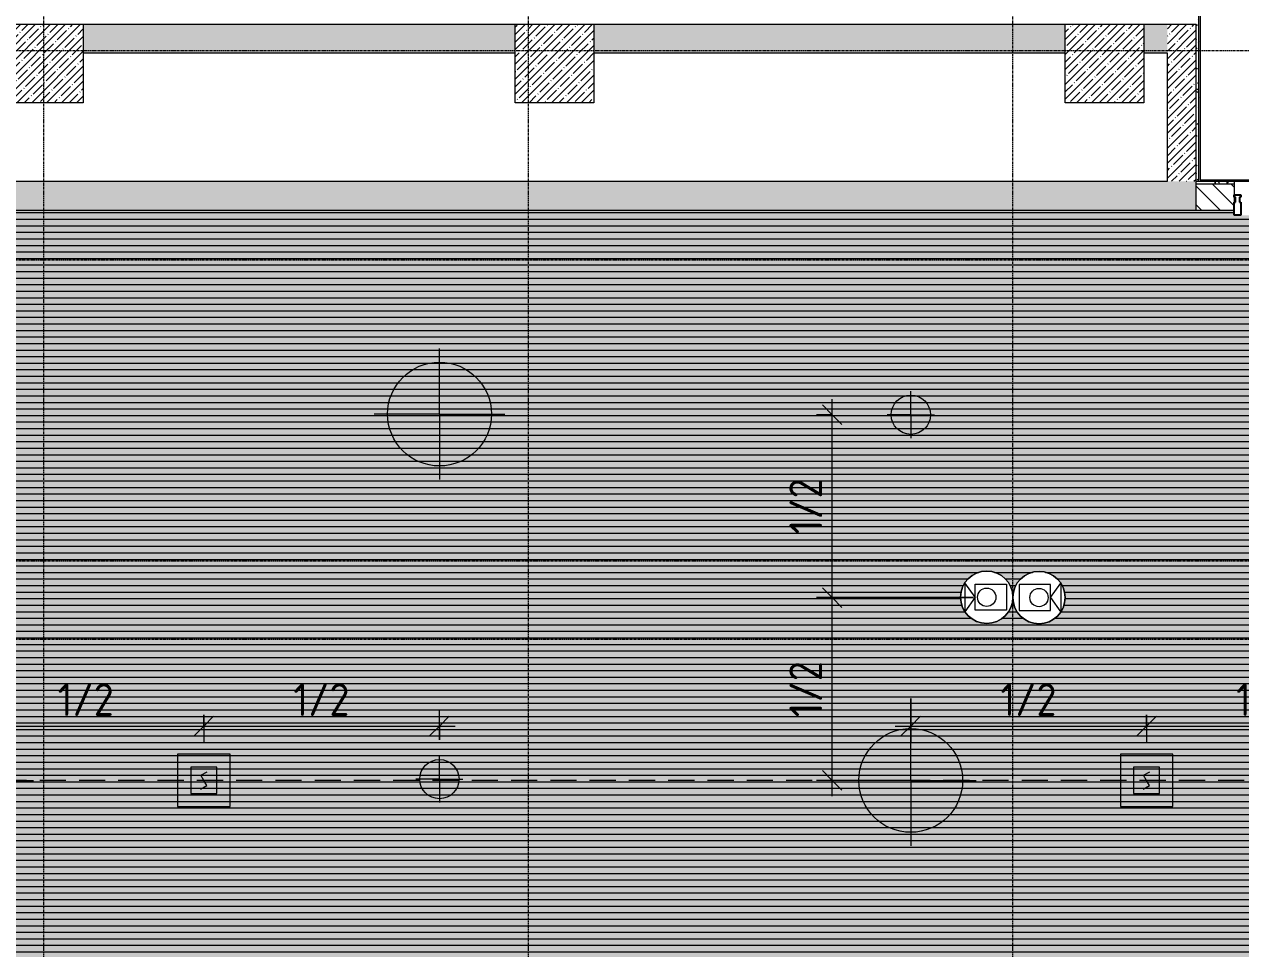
# Model space of a CAD drawing. Header units: millimetres. Extents: x -3917 to 185442, y -8553 to 29000.
# Drawn here: x 22060 to 31350, y 8135 to 15200 of the extents above; entities that cross this region are included whole.
import ezdxf

# ---------------------------------------------------------------- set-up
doc = ezdxf.new("R2010")
doc.units = ezdxf.units.MM
doc.linetypes.add('ADSK_Штрих_ш2 п1', pattern=[300, 200, -100])
doc.linetypes.add('Осевая', pattern=[31.75, 6.35, -4.7625, 15.875, -4.7625])
for name, color, linetype, lineweight in [('A-ANNO-DIMS', 7, 'Continuous', 9), ('A-ANNO-DIMS-100', 7, 'Continuous', 9), ('A-CLNG-PATT', 7, 'Continuous', 9), ('A-DETL-1', 7, 'ADSK_Штрих_ш2 п1', 9), ('A-GLAZ-CWMG', 7, 'Continuous', 9), ('A-GLAZ-CWMG-1', 7, 'Continuous', 25), ('A-WALL', 7, 'Continuous', 9), ('I-WALL', 7, 'Continuous', 9), ('Q-SPCQ', 7, 'Continuous', 9), ('S-COLS', 7, 'Continuous', 9), ('Оси-2', 7, 'Осевая', 9)]:
    doc.layers.add(name, color=color, linetype=linetype, lineweight=lineweight)
for name, color, linetype, lineweight, true_color in [('A-ANNO-NOTE', 1, 'Continuous', 9, 0xff0000), ('A-WALL-1', 7, 'Continuous', 9, 0x3c3c3c), ('A-WALL-FNSH-1', 7, 'Continuous', 9, 0x3c3c3c), ('I-WALL-1', 7, 'Continuous', 9, 0x535353), ('Q-SPCQ-1', 7, 'Continuous', 9, 0x008040), ('Q-SPCQ-2', 1, 'Continuous', 9, 0xff0000), ('S-COLS-1', 9, 'Continuous', 9, 0x808080), ('S-COLS-2', 7, 'Continuous', 9, 0x3c3c3c)]:
    doc.layers.add(name, color=color, linetype=linetype, lineweight=lineweight, true_color=true_color)
doc.layers.add('A-CLNG-PATT-1', color=7, linetype='Continuous', lineweight=9, transparency=1)
doc.styles.add('ISOCPEUR', font='isocpeur.ttf', dxfattribs={"width": 0.9, "height": 250})
doc.dimstyles.new('ISO-2_5_0_9К_БОЛЬШОЙ', dxfattribs={"dimscale": 304.8, "dimtxt": 248.995294, "dimasz": 0.492126, "dimexe": 0.393701, "dimexo": 0.984252, "dimgap": 0, "dimtad": 1, "dimdec": 0, "dimrnd": 10, "dimzin": 0, "dimdsep": 46, "dimtxsty": 'ISOCPEUR', "dimblk1": 'OBLIQUE', "dimblk2": 'OBLIQUE', "dimsah": 1, "dimcen": 0.09, "dimdle": 0.393701, "dimazin": 0, "dimtfac": 1, "dimtdec": 4, "dimtix": 1, "dimtmove": 0, "dimatfit": 3, "dimfxl": 1, "dimtvp": 1, "dimtolj": 1, "dimtzin": 0, "dimarcsym": 2})
pattern_1 = [(45, (0, 0), (-57.02463, 57.02463), []), (45, (57.025, 0), (-57.02463, 57.02463), [100.806, -20.161, 3.353, -16.808])]
pattern_2 = [(0, (0, 0), (121.92, 30.48), [10.058, -81.382, 10.058, -81.382, -487.68]), (0, (0, 0), (121.92, 30.48), [-182.88, 10.058, -172.822, 10.058, -81.382, -213.36]), (0, (0, 0), (121.92, 30.48), [-457.2, 10.058, -50.902, 10.058, -142.342]), (120, (45.72, 15.24), (-87.356454, 90.345817), [10.058, -81.382, 10.058, -81.382, -487.68]), (120, (45.72, 15.24), (-87.356454, 90.345817), [-182.88, 10.058, -172.822, 10.058, -81.382, -213.36]), (120, (45.72, 15.24), (-87.356454, 90.345817), [-457.2, 10.058, -50.902, 10.058, -142.342]), (240, (60.96, 76.2), (-34.563546, -120.825817), [10.058, -81.382, 10.058, -81.382, -487.68]), (240, (60.96, 76.2), (-34.563546, -120.825817), [-182.88, 10.058, -172.822, 10.058, -81.382, -213.36]), (240, (60.96, 76.2), (-34.563546, -120.825817), [-457.2, 10.058, -50.902, 10.058, -142.342])]

# ---------------------------------------------------------------- blocks, each defined once
blk = doc.blocks.new('BSC_Колонна _Прямоугольная - 600х600-V7-Сводный план потолков 2 этажа в осях 1-12')
at = {"layer": 'S-COLS-1'}
h = blk.add_hatch(dxfattribs=at)
h.set_pattern_fill('FP_10', color=256, style=0, pattern_type=2)
h.set_pattern_definition([(45, (-26110, -14900), (-57.02463, 57.02463), []), (45, (-26052.975, -14900), (-57.02463, 57.02463), [100.806, -20.161, 3.353, -16.808])])
h.paths.add_polyline_path([(-300, -300), (300, -300), (300, 300), (-300, 300)])
at = {"layer": 'S-COLS-2'}
for p, q in [((-300, 300), (300, 300)), ((-300, -300), (-300, 300)), ((300, 300), (300, -300)), ((300, -300), (-300, -300))]:
    blk.add_line(p, q, dxfattribs=at)
blk = doc.blocks.new('BSC_Колонна _Прямоугольная - 600х600-V32-Сводный план потолков 2 этажа в осях 1-12')
at = {"layer": 'S-COLS-1'}
h = blk.add_hatch(dxfattribs=at)
h.set_pattern_fill('FP_41', color=256, style=0, pattern_type=2)
h.set_pattern_definition([(45, (-30310, -14900), (-57.02463, 57.02463), []), (45, (-30252.975, -14900), (-57.02463, 57.02463), [100.806, -20.161, 3.353, -16.808])])
h.paths.add_polyline_path([(-300, -300), (300, -300), (300, 300), (-300, 300)])
at = {"layer": 'S-COLS-2'}
for p, q in [((-300, 300), (300, 300)), ((-300, -300), (-300, 300)), ((300, 300), (300, -300)), ((300, -300), (-300, -300))]:
    blk.add_line(p, q, dxfattribs=at)
blk = doc.blocks.new('BSC_Колонна _Прямоугольная - 600х600-V44-Сводный план потолков 2 этажа в осях 1-12')
at = {"layer": 'S-COLS-1'}
h = blk.add_hatch(dxfattribs=at)
h.set_pattern_fill('FP_54', color=256, style=0, pattern_type=2)
h.set_pattern_definition([(45, (-22210, -14900), (-57.02463, 57.02463), []), (45, (-22152.975, -14900), (-57.02463, 57.02463), [100.806, -20.161, 3.353, -16.808])])
h.paths.add_polyline_path([(-300, -300), (300, -300), (300, 300), (-300, 300)])
at = {"layer": 'S-COLS-2'}
for p, q in [((-300, 300), (300, 300)), ((-300, -300), (-300, 300)), ((300, 300), (300, -300)), ((300, -300), (-300, -300))]:
    blk.add_line(p, q, dxfattribs=at)
blk = doc.blocks.new('Видеокамера - Желтый-29490382-Сводный план потолков 2 этажа в осях 1-12')
at = {"layer": 'Q-SPCQ-1'}
for p, q in [((89, 100), (-151, 100)), ((-151, 100), (-151, -100)), ((89, 0), (166.6, 110.7)), ((89, -100), (89, 100)), ((166.6, 110.7), (166.6, -110.7)), ((89, 0), (166.6, -110.7)), ((-151, -100), (89, -100))]:
    blk.add_line(p, q, dxfattribs=at)
for radius in [200, 70]:
    blk.add_circle((0, 0), radius, dxfattribs=at)
for start, end in [(0, 180), (180, 360)]:
    blk.add_arc((0, 0), 200, start, end, dxfattribs=at)
blk = doc.blocks.new('Видеокамера - Желтый-30393561-Сводный план потолков 2 этажа в осях 1-12')
at = {"layer": 'Q-SPCQ-1'}
for p, q in [((-151, -100), (-151, 100)), ((-151, 100), (89, 100)), ((89, 0), (166.6, 110.7)), ((89, 100), (89, -100)), ((166.6, -110.7), (166.6, 110.7)), ((89, 0), (166.6, -110.7)), ((89, -100), (-151, -100))]:
    blk.add_line(p, q, dxfattribs=at)
for radius in [200, 70]:
    blk.add_circle((0, 0), radius, dxfattribs=at)
for start, end in [(0, 180), (180, 0)]:
    blk.add_arc((0, 0), 200, start, end, dxfattribs=at)
blk = doc.blocks.new('Извещатель потолочный - Монтируемые на перекрытии-30351624-Сводный план потолков 2 этажа в осях 1-12')
at = {"layer": 'Q-SPCQ'}
for p, q in [((-300, 300), (-300, -100)), ((100, 300), (-300, 300)), ((100, -100), (100, 300)), ((0, 200), (-200, 200)), ((-200, 200), (-200, 0)), ((0, 0), (0, 200)), ((-122.5, 139), (-74.9, 166.5)), ((-100, 100), (-122.5, 139)), ((-77.5, 61), (-100, 100)), ((-200, 0), (0, 0)), ((-125.1, 33.5), (-77.5, 61)), ((-300, -100), (100, -100))]:
    blk.add_line(p, q, dxfattribs=at)
blk = doc.blocks.new('Прямоугольный импост - Импост структурный с накладкой - 160мм Темный-32479277-Сводный план потолков 2 этажа в осях 1-12')
at = {"layer": 'A-GLAZ-CWMG-1'}
for p, q in [((-50, 40), (-50, 140)), ((-50, 140), (0, 140)), ((0, 140), (0, 40)), ((-40, 40), (-50, 40)), ((-50, 0), (-40, 0)), ((-50, -17), (-50, 0)), ((-40, 0), (-40, 40)), ((0, 40), (-10, 40)), ((-10, 40), (-10, 0)), ((-10, 0), (0, 0)), ((0, 0), (0, -17)), ((0, -17), (-50, -17))]:
    blk.add_line(p, q, dxfattribs=at)
blk = doc.blocks.new('DIMBLOCK36-Сводный план потолков 2 этажа в осях 1-12')
at = {"layer": 'A-ANNO-DIMS-100', "lineweight": 20}
for p, q in [((28229.9, 10818.5), (28154.9, 10893.5)), ((28229.9, 10818.5), (28304.9, 10743.5)), ((28229.9, 9421), (28154.9, 9496)), ((28229.9, 9421), (28304.9, 9346))]:
    blk.add_line(p, q, dxfattribs=at)
at = {"layer": 'A-ANNO-DIMS-100'}
for p, q in [((29309.7, 10818.5), (28109.9, 10818.5)), ((28229.9, 9301), (28229.9, 10818.5)), ((28229.9, 10818.5), (29309.7, 10818.5)), ((28232.5, 9421), (28109.9, 9421)), ((28229.9, 9421), (28232.5, 9421))]:
    blk.add_line(p, q, dxfattribs=at)
at = {"layer": 'A-ANNO-DIMS-100', "color": 0, "insert": (27903.3, 9904.3), "char_height": 250, "width": 517.144, "attachment_point": 1, "rotation": 90, "line_spacing_factor": 1.149209, "style": 'ISOCPEUR'}
blk.add_mtext('1/2', dxfattribs=at)
blk = doc.blocks.new('_Oblique')
at = {"color": 0, "linetype": 'ByBlock', "lineweight": -2}
blk.add_line((-0.5, -0.5), (0.5, 0.5), dxfattribs=at)
blk = doc.blocks.new('DIMBLOCK37-Сводный план потолков 2 этажа в осях 1-12')
at = {"layer": 'A-ANNO-DIMS-100', "lineweight": 20}
for p, q in [((28229.9, 12216), (28154.9, 12291)), ((28229.9, 12216), (28304.9, 12141)), ((28229.9, 10818.5), (28154.9, 10893.5)), ((28229.9, 10818.5), (28304.9, 10743.5))]:
    blk.add_line(p, q, dxfattribs=at)
at = {"layer": 'A-ANNO-DIMS-100'}
for p, q in [((28229.9, 10818.5), (28229.9, 12336)), ((28233.5, 12216), (28109.9, 12216)), ((28229.9, 12216), (28233.5, 12216)), ((29309.7, 10818.5), (28109.9, 10818.5)), ((28229.9, 10818.5), (29309.7, 10818.5))]:
    blk.add_line(p, q, dxfattribs=at)
at = {"layer": 'A-ANNO-DIMS-100', "color": 0, "insert": (27903.3, 11301.8), "char_height": 250, "width": 517.144, "attachment_point": 1, "rotation": 90, "line_spacing_factor": 1.149209, "style": 'ISOCPEUR'}
blk.add_mtext('1/2', dxfattribs=at)
blk = doc.blocks.new('DIMBLOCK55-Сводный план потолков 2 этажа в осях 1-12')
at = {"layer": 'A-ANNO-DIMS-100'}
for p, q in [((21630, 10045.9), (21630, 9716.8)), ((21630, 9836.8), (21630, 10045.9)), ((23431, 9921), (23431, 9716.8)), ((23431, 9836.8), (23431, 9921)), ((21510, 9836.8), (23431, 9836.8))]:
    blk.add_line(p, q, dxfattribs=at)
at = {"layer": 'A-ANNO-DIMS-100', "lineweight": 20}
for p, q in [((21630, 9836.8), (21705, 9911.8)), ((23431, 9836.8), (23506, 9911.8)), ((21630, 9836.8), (21555, 9761.8)), ((23431, 9836.8), (23356, 9761.8))]:
    blk.add_line(p, q, dxfattribs=at)
at = {"layer": 'A-ANNO-DIMS-100', "color": 0, "insert": (22315, 10163.4), "char_height": 250, "width": 517.144, "attachment_point": 1, "line_spacing_factor": 1.149209, "style": 'ISOCPEUR'}
blk.add_mtext('1/2', dxfattribs=at)
blk = doc.blocks.new('DIMBLOCK56-Сводный план потолков 2 этажа в осях 1-12')
at = {"layer": 'A-ANNO-DIMS-100'}
for p, q in [((25230, 9731), (25230, 9956.8)), ((23431, 9921), (23431, 9716.8)), ((23431, 9836.8), (23431, 9921)), ((23431, 9836.8), (25350, 9836.8)), ((25230, 9836.8), (25230, 9731))]:
    blk.add_line(p, q, dxfattribs=at)
at = {"layer": 'A-ANNO-DIMS-100', "lineweight": 20}
for p, q in [((23431, 9836.8), (23506, 9911.8)), ((25230, 9836.8), (25305, 9911.8)), ((23431, 9836.8), (23356, 9761.8)), ((25230, 9836.8), (25155, 9761.8))]:
    blk.add_line(p, q, dxfattribs=at)
at = {"layer": 'A-ANNO-DIMS-100', "color": 0, "insert": (24115, 10163.4), "char_height": 250, "width": 517.144, "attachment_point": 1, "line_spacing_factor": 1.149209, "style": 'ISOCPEUR'}
blk.add_mtext('1/2', dxfattribs=at)
blk = doc.blocks.new('DIMBLOCK69-Сводный план потолков 2 этажа в осях 1-12')
at = {"layer": 'A-ANNO-DIMS-100'}
for p, q in [((28830, 10046.4), (28830, 9716.8)), ((28830, 9836.8), (28830, 10046.4)), ((30631, 9921), (30631, 9716.8)), ((30631, 9836.8), (30631, 9921)), ((28710, 9836.8), (30631, 9836.8))]:
    blk.add_line(p, q, dxfattribs=at)
at = {"layer": 'A-ANNO-DIMS-100', "lineweight": 20}
for p, q in [((28830, 9836.8), (28905, 9911.8)), ((30631, 9836.8), (30706, 9911.8)), ((28830, 9836.8), (28755, 9761.8)), ((30631, 9836.8), (30556, 9761.8))]:
    blk.add_line(p, q, dxfattribs=at)
at = {"layer": 'A-ANNO-DIMS-100', "color": 0, "insert": (29515, 10163.4), "char_height": 250, "width": 517.144, "attachment_point": 1, "line_spacing_factor": 1.149209, "style": 'ISOCPEUR'}
blk.add_mtext('1/2', dxfattribs=at)
blk = doc.blocks.new('DIMBLOCK70-Сводный план потолков 2 этажа в осях 1-12')
at = {"layer": 'A-ANNO-DIMS-100'}
for p, q in [((30631, 9921), (30631, 9716.8)), ((30631, 9836.8), (30631, 9921)), ((32430, 9896.4), (32430, 9716.8)), ((32430, 9836.8), (32430, 9896.4)), ((30631, 9836.8), (32550, 9836.8))]:
    blk.add_line(p, q, dxfattribs=at)
at = {"layer": 'A-ANNO-DIMS-100', "lineweight": 20}
for p, q in [((30631, 9836.8), (30706, 9911.8)), ((32430, 9836.8), (32505, 9911.8)), ((30631, 9836.8), (30556, 9761.8)), ((32430, 9836.8), (32355, 9761.8))]:
    blk.add_line(p, q, dxfattribs=at)
at = {"layer": 'A-ANNO-DIMS-100', "color": 0, "insert": (31315, 10163.4), "char_height": 250, "width": 517.144, "attachment_point": 1, "line_spacing_factor": 1.149209, "style": 'ISOCPEUR'}
blk.add_mtext('1/2', dxfattribs=at)

msp = doc.modelspace()

# ---------------------------------------------------------------- hatches: boundary and pattern name
at = {"layer": 'A-CLNG-PATT'}
h = msp.add_hatch(dxfattribs=at)
h.set_pattern_fill('FP_89', color=256, style=0, pattern_type=2)
h.set_pattern_definition([(0, (29375, 7560.5), (0, -50), [])])
h.paths.add_polyline_path([(32466.7, 141), (32989, 141), (32989, 521), (33631, 521), (33631, 141), (35469, 141), (35469, 521), (35911, 521), (35911, 141), (37969, 141), (37969, 421), (38249, 421), (38249, 5249), (37189, 5249), (37189, 7921), (38277.7, 7921), (38277.7, 10679), (37969, 10679), (37969, 11221), (38249, 11221), (38249, 11474.2), (37977.7, 11609.9), (38249, 11745.5), (38249, 11850.8), (38229, 11850.8), (38229, 11950.8), (38249, 11950.8), (38249, 12774.6), (38229, 12774.6), (38229, 12874.6), (38249, 12874.6), (38249, 14980), (34231, 14980), (34231, 13759), (32700, 13759), (32700, 13740), (31300, 13740), (31300, 13759), (20231, 13759), (20231, 10880), (20250, 10880), (20250, 7921), (30931, 7921), (30931, 141), (31244.2, 141)])
h.paths.add_polyline_path([(33310, 7089.7), (33226.1, 7097), (33150, 7115.7), (33078, 7145.6), (33009.1, 7188), (32945.2, 7243.8), (32894.7, 7304.1), (32854.7, 7370), (32823.3, 7448.3), (32805.7, 7524), (32799.9, 7601.7), (32807, 7683.9), (32825.7, 7760), (32856.2, 7833.1), (32898, 7900.9), (32949.9, 7961.4), (33015.6, 8016.2), (33082.3, 8056.3), (33157.6, 8086.6), (33233.6, 8104.3), (33311.6, 8110.1), (33393.9, 8103), (33470, 8084.3), (33546.9, 8051.4), (33613.1, 8010.1), (33673.8, 7957.3), (33726.5, 7894), (33766.5, 7827.3), (33795.9, 7755), (33814.1, 7678.9), (33819.7, 7593.1), (33813, 7516.1), (33794.3, 7440), (33763.8, 7366.9), (33722, 7299.1), (33665.4, 7234.6), (33606.1, 7184.9), (33536.5, 7143.2), (33467.4, 7114.6), (33383.6, 7095.5), (33310.5, 7089.8)])
h.paths.add_polyline_path([(33310, 7090.7), (33391.3, 7097.4), (33467.7, 7115.8), (33546.5, 7149.5), (33612.6, 7190.8), (33671.7, 7241.8), (33723.3, 7302.8), (33766.4, 7375.2), (33795.6, 7447.7), (33813.3, 7524), (33819.2, 7600.9), (33812.9, 7680.2), (33794.2, 7757.7), (33763.5, 7831.7), (33721.1, 7900.4), (33664.5, 7964.9), (33609.3, 8012), (33535.1, 8056.3), (33463.3, 8085.3), (33383.6, 8103.5), (33308.9, 8109.2), (33230.2, 8103), (33152.3, 8084.2), (33078, 8053.3), (33010.1, 8011.5), (32949.2, 7959.3), (32894.4, 7893.5), (32854.2, 7826.3), (32824.7, 7753.4), (32806.9, 7678.1), (32800.7, 7600), (32807.6, 7517.7), (32826.1, 7441.6), (32856.5, 7368.3), (32898.5, 7300.1), (32950.7, 7239.2), (33013.4, 7186.3), (33082.9, 7144.6), (33158.8, 7114.2), (33235.1, 7096.6), (33309.5, 7090.8)])
h.paths.add_polyline_path([(33310, 7100), (33230.2, 7106.5), (33152.3, 7125.8), (33077.1, 7158.1), (33010.7, 7200.1), (32956.4, 7246.4), (32902, 7311.7), (32863.3, 7375.9), (32834.4, 7445.9), (32816.2, 7521.8), (32810, 7600), (32816.5, 7679.7), (32835.7, 7757.4), (32867.1, 7831.2), (32910.1, 7899.3), (32956.4, 7953.6), (33016.1, 8004.5), (33083, 8045.5), (33155.5, 8075.5), (33231.8, 8093.8), (33310, 8100), (33389.8, 8093.5), (33467.7, 8074.2), (33541.7, 8042.6), (33609.3, 7999.9), (33664.5, 7952.4), (33714.5, 7893.9), (33757.8, 7821.5), (33785.5, 7754.5), (33803.8, 7678.2), (33810, 7599.9), (33803.5, 7520.3), (33783.9, 7441.5), (33752.9, 7368.8), (33709.9, 7300.7), (33663.6, 7246.4), (33603.9, 7195.5), (33536.5, 7154.3), (33458.2, 7123), (33383.6, 7105.8), (33310.1, 7100)])
h.paths.add_polyline_path([(29833.9, 10620), (29785.6, 10620), (29738.8, 10631.5), (29696.1, 10653.9), (29660, 10685.9), (29632.7, 10725.6), (29615.6, 10770.6), (29609.7, 10816.8), (29604.4, 10773.1), (29585.6, 10725.6), (29560, 10688.4), (29523.9, 10656.4), (29481.2, 10634), (29434.4, 10622.5), (29386.1, 10622.5), (29339.3, 10634), (29296.6, 10656.4), (29260.6, 10688.4), (29233.2, 10728.1), (29216.1, 10773.1), (29210.3, 10821), (29216.1, 10868.9), (29233.2, 10913.9), (29260.6, 10953.6), (29296.6, 10985.6), (29339.3, 11008), (29386.1, 11019.5), (29434.4, 11019.5), (29481.2, 11008), (29523.9, 10985.6), (29561.7, 10951.1), (29587.3, 10913.9), (29604.7, 10866.4), (29610.3, 10822.7), (29616.5, 10868.9), (29632.7, 10911.4), (29660, 10951.1), (29696.1, 10983.1), (29738.8, 11005.5), (29785.6, 11017), (29833.9, 11017), (29880.7, 11005.5), (29923.4, 10983.1), (29959.4, 10951.1), (29986.8, 10911.4), (30003.9, 10866.4), (30009.7, 10818.5), (30003.9, 10770.6), (29986.8, 10725.6), (29959.4, 10685.9), (29923.4, 10653.9), (29880.7, 10631.5)])
h.paths.add_polyline_path([(36240, 13660), (36192.1, 13665.8), (36147.1, 13682.9), (36107.4, 13710.3), (36075.4, 13746.4), (36053, 13789.1), (36041.5, 13835.9), (36041.5, 13884.1), (36053, 13930.9), (36075.4, 13973.6), (36107.4, 14009.7), (36147.1, 14037.1), (36192.1, 14054.2), (36240, 14060), (36287.9, 14054.2), (36332.9, 14037.1), (36372.6, 14009.7), (36404.6, 13973.6), (36427, 13930.9), (36438.5, 13884.1), (36438.5, 13835.9), (36427, 13789.1), (36404.6, 13746.4), (36372.6, 13710.3), (36332.9, 13682.9), (36287.9, 13665.8)])
at = {"layer": 'A-CLNG-PATT-1'}
h = msp.add_hatch(color=256, dxfattribs=at)
h.paths.add_polyline_path([(32466.7, 141), (32989, 141), (32989, 521), (33631, 521), (33631, 141), (35469, 141), (35469, 521), (35911, 521), (35911, 141), (37969, 141), (37969, 421), (38249, 421), (38249, 5249), (37189, 5249), (37189, 7921), (38277.7, 7921), (38277.7, 10679), (37969, 10679), (37969, 11221), (38249, 11221), (38249, 11474.2), (37977.7, 11609.9), (38249, 11745.5), (38249, 11850.8), (38229, 11850.8), (38229, 11950.8), (38249, 11950.8), (38249, 12774.6), (38229, 12774.6), (38229, 12874.6), (38249, 12874.6), (38249, 14980), (34231, 14980), (34231, 13759), (32700, 13759), (32700, 13740), (31300, 13740), (31300, 13759), (20231, 13759), (20231, 10880), (20250, 10880), (20250, 7921), (30931, 7921), (30931, 141), (31244.2, 141)])
h.paths.add_polyline_path([(33310, 7089.7), (33226.1, 7097), (33150, 7115.7), (33078, 7145.6), (33009.1, 7188), (32945.2, 7243.8), (32894.7, 7304.1), (32854.7, 7370), (32823.3, 7448.3), (32805.7, 7524), (32799.9, 7601.7), (32807, 7683.9), (32825.7, 7760), (32856.2, 7833.1), (32898, 7900.9), (32949.9, 7961.4), (33015.6, 8016.2), (33082.3, 8056.3), (33157.6, 8086.6), (33233.6, 8104.3), (33311.6, 8110.1), (33393.9, 8103), (33470, 8084.3), (33546.9, 8051.4), (33613.1, 8010.1), (33673.8, 7957.3), (33726.5, 7894), (33766.5, 7827.3), (33795.9, 7755), (33814.1, 7678.9), (33819.7, 7593.1), (33813, 7516.1), (33794.3, 7440), (33763.8, 7366.9), (33722, 7299.1), (33665.4, 7234.6), (33606.1, 7184.9), (33536.5, 7143.2), (33467.4, 7114.6), (33383.6, 7095.5), (33310.5, 7089.8)])
h.paths.add_polyline_path([(33310, 7090.7), (33391.3, 7097.4), (33467.7, 7115.8), (33546.5, 7149.5), (33612.6, 7190.8), (33671.7, 7241.8), (33723.3, 7302.8), (33766.4, 7375.2), (33795.6, 7447.7), (33813.3, 7524), (33819.2, 7600.9), (33812.9, 7680.2), (33794.2, 7757.7), (33763.5, 7831.7), (33721.1, 7900.4), (33664.5, 7964.9), (33609.3, 8012), (33535.1, 8056.3), (33463.3, 8085.3), (33383.6, 8103.5), (33308.9, 8109.2), (33230.2, 8103), (33152.3, 8084.2), (33078, 8053.3), (33010.1, 8011.5), (32949.2, 7959.3), (32894.4, 7893.5), (32854.2, 7826.3), (32824.7, 7753.4), (32806.9, 7678.1), (32800.7, 7600), (32807.6, 7517.7), (32826.1, 7441.6), (32856.5, 7368.3), (32898.5, 7300.1), (32950.7, 7239.2), (33013.4, 7186.3), (33082.9, 7144.6), (33158.8, 7114.2), (33235.1, 7096.6), (33309.5, 7090.8)])
h.paths.add_polyline_path([(33310, 7100), (33230.2, 7106.5), (33152.3, 7125.8), (33077.1, 7158.1), (33010.7, 7200.1), (32956.4, 7246.4), (32902, 7311.7), (32863.3, 7375.9), (32834.4, 7445.9), (32816.2, 7521.8), (32810, 7600), (32816.5, 7679.7), (32835.7, 7757.4), (32867.1, 7831.2), (32910.1, 7899.3), (32956.4, 7953.6), (33016.1, 8004.5), (33083, 8045.5), (33155.5, 8075.5), (33231.8, 8093.8), (33310, 8100), (33389.8, 8093.5), (33467.7, 8074.2), (33541.7, 8042.6), (33609.3, 7999.9), (33664.5, 7952.4), (33714.5, 7893.9), (33757.8, 7821.5), (33785.5, 7754.5), (33803.8, 7678.2), (33810, 7599.9), (33803.5, 7520.3), (33783.9, 7441.5), (33752.9, 7368.8), (33709.9, 7300.7), (33663.6, 7246.4), (33603.9, 7195.5), (33536.5, 7154.3), (33458.2, 7123), (33383.6, 7105.8), (33310.1, 7100)])
h.paths.add_polyline_path([(29833.9, 10620), (29785.6, 10620), (29738.8, 10631.5), (29696.1, 10653.9), (29660, 10685.9), (29632.7, 10725.6), (29615.6, 10770.6), (29609.7, 10816.8), (29604.4, 10773.1), (29585.6, 10725.6), (29560, 10688.4), (29523.9, 10656.4), (29481.2, 10634), (29434.4, 10622.5), (29386.1, 10622.5), (29339.3, 10634), (29296.6, 10656.4), (29260.6, 10688.4), (29233.2, 10728.1), (29216.1, 10773.1), (29210.3, 10821), (29216.1, 10868.9), (29233.2, 10913.9), (29260.6, 10953.6), (29296.6, 10985.6), (29339.3, 11008), (29386.1, 11019.5), (29434.4, 11019.5), (29481.2, 11008), (29523.9, 10985.6), (29561.7, 10951.1), (29587.3, 10913.9), (29604.7, 10866.4), (29610.3, 10822.7), (29616.5, 10868.9), (29632.7, 10911.4), (29660, 10951.1), (29696.1, 10983.1), (29738.8, 11005.5), (29785.6, 11017), (29833.9, 11017), (29880.7, 11005.5), (29923.4, 10983.1), (29959.4, 10951.1), (29986.8, 10911.4), (30003.9, 10866.4), (30009.7, 10818.5), (30003.9, 10770.6), (29986.8, 10725.6), (29959.4, 10685.9), (29923.4, 10653.9), (29880.7, 10631.5)])
h.paths.add_polyline_path([(36240, 13660), (36192.1, 13665.8), (36147.1, 13682.9), (36107.4, 13710.3), (36075.4, 13746.4), (36053, 13789.1), (36041.5, 13835.9), (36041.5, 13884.1), (36053, 13930.9), (36075.4, 13973.6), (36107.4, 14009.7), (36147.1, 14037.1), (36192.1, 14054.2), (36240, 14060), (36287.9, 14054.2), (36332.9, 14037.1), (36372.6, 14009.7), (36404.6, 13973.6), (36427, 13930.9), (36438.5, 13884.1), (36438.5, 13835.9), (36427, 13789.1), (36404.6, 13746.4), (36372.6, 13710.3), (36332.9, 13682.9), (36287.9, 13665.8)])
at = {"layer": 'I-WALL'}
h = msp.add_hatch(dxfattribs=at)
h.set_pattern_fill('FP_79', color=256, style=0, pattern_type=2)
h.set_pattern_definition(pattern_2)
h.paths.add_polyline_path([(31010, 14000), (31030, 14000), (31030, 15350), (31010, 15350), (31010, 15200)])
h = msp.add_hatch(dxfattribs=at)
h.set_pattern_fill('FP_13', color=256, style=0, pattern_type=2)
h.set_pattern_definition(pattern_1)
h.paths.add_polyline_path([(30790, 14980), (30790, 15200), (30610, 15200), (30610, 14980)])
h.paths.add_polyline_path([(30010, 14980), (30010, 15200), (26410, 15200), (26410, 14980), (28799.2, 14980)])
h.paths.add_polyline_path([(25810, 14980), (25810, 15200), (22510, 15200), (22510, 14980), (23909, 14980)])
h.paths.add_polyline_path([(21464, 14980), (21910, 14980), (21910, 15200), (18710.3, 15200), (18710.3, 14980), (20210, 14980)])
h.paths.add_polyline_path([(18110.3, 14980), (18110.3, 15200), (14320, 15200), (14320, 14980), (18090.3, 14980)])
h = msp.add_hatch(dxfattribs=at)
h.set_pattern_fill('FP_13', color=256, style=0, pattern_type=2)
h.set_pattern_definition(pattern_1)
h.paths.add_polyline_path([(30790, 14000), (31010, 14000), (31010, 15200), (30790, 15200), (30790, 14980)])
h = msp.add_hatch(dxfattribs=at)
h.set_pattern_fill('FP_13', color=256, style=0, pattern_type=2)
h.set_pattern_definition(pattern_1)
h.paths.add_polyline_path([(26354.1, 13780), (31010, 13780), (31010, 14000), (20210, 14000), (20210, 13780), (23909, 13780)])
h = msp.add_hatch(dxfattribs=at)
h.set_pattern_fill('FP_79', color=256, style=0, pattern_type=2)
h.set_pattern_definition(pattern_2)
h.paths.add_polyline_path([(32700, 13980), (32990, 13980), (32990, 14000), (32700, 14000)])
h.paths.add_polyline_path([(31244.2, 13980), (31300, 13980), (31300, 14000), (31010, 14000), (31010, 13980)])
h = msp.add_hatch(dxfattribs=at)
h.set_pattern_fill('FP_11', color=256, style=0, pattern_type=2)
h.set_pattern_definition([(135, (0, 0), (-70.71068, -70.71068), [])])
h.paths.add_polyline_path([(33010, 13780), (33010, 13980), (32700, 13980), (32700, 13780)])
h.paths.add_polyline_path([(31244.2, 13780), (31300, 13780), (31300, 13980), (31010, 13980), (31010, 13780)])
h = msp.add_hatch(dxfattribs=at)
h.set_pattern_fill('FP_79', color=256, style=0, pattern_type=2)
h.set_pattern_definition(pattern_2)
h.paths.add_polyline_path([(34230, 13760), (34230, 13780), (32700, 13780), (32700, 13760), (33689.3, 13760)])
h.paths.add_polyline_path([(31300, 13760), (31300, 13780), (20230, 13780), (20230, 13760), (31244.2, 13760)])

# ---------------------------------------------------------------- linework, layer by layer
at = {"layer": 'A-ANNO-NOTE'}
for p, q in [((25231, 12221), (25231, 12721)), ((28831, 12216), (28831, 12396)), ((25231, 12221), (24731, 12221)), ((25231, 12221), (25231, 11721)), ((25231, 12221), (25731, 12221)), ((28831, 12216), (28651, 12216)), ((28831, 12216), (28831, 12036)), ((28831, 12216), (29011, 12216)), ((28830, 9421), (28830, 9921)), ((25230, 9431), (25230, 9611)), ((21630, 9420.5), (22130, 9420.5)), ((25230, 9431), (25050, 9431)), ((25230, 9431), (25230, 9251)), ((25230, 9431), (25410, 9431)), ((28830, 9421), (28330, 9421)), ((28830, 9421), (28830, 8921)), ((28830, 9421), (29330, 9421))]:
    msp.add_line(p, q, dxfattribs=at)
for centre, radius in [((25231, 12221), 396.5), ((28831, 12216), 150), ((28830, 9421), 396.5), ((25230, 9431), 150)]:
    msp.add_circle(centre, radius, dxfattribs=at)
at = {"layer": 'A-DETL-1'}
msp.add_line((38277.7, 9421), (110, 9421), dxfattribs=at)
at = {"layer": 'A-WALL'}
for p, q in [((31010, 15200), (31010, 15200)), ((31010, 13780), (31010, 15200)), ((31010, 13980), (31300, 13980)), ((20210, 13780), (31300, 13780))]:
    msp.add_line(p, q, dxfattribs=at)
at = {"layer": 'A-WALL-1'}
for p, q in [((22510, 15200), (25810, 15200)), ((26410, 15200), (30010, 15200)), ((30610, 15200), (31010, 15200)), ((25810, 14980), (22510, 14980)), ((30010, 14980), (26410, 14980)), ((30790, 14980), (30610, 14980)), ((30790, 14000), (30790, 14980)), ((20210, 14000), (30790, 14000)), ((31010, 14000), (31300, 14000)), ((31300, 14000), (31300, 13760)), ((31300, 13760), (20230, 13760))]:
    msp.add_line(p, q, dxfattribs=at)
at = {"layer": 'A-WALL-FNSH-1'}
for p, q in [((31030, 14000), (31030, 15350)), ((31041, 15350), (31041, 14011)), ((31041, 14011), (31300, 14011)), ((31300, 14011), (31300, 14000)), ((31300, 13759), (20231, 13759)), ((31300, 13760), (31300, 13759))]:
    msp.add_line(p, q, dxfattribs=at)
at = {"layer": 'I-WALL-1'}
for p, q in [((32700, 14010), (31300, 14010)), ((31300, 14000), (32700, 14000))]:
    msp.add_line(p, q, dxfattribs=at)
at = {"layer": 'Оси-2'}
for p, q in [((22210, 593.7), (22210, 24898.1)), ((25910, 593.7), (25910, 24898.1)), ((29610, 593.7), (29610, 24898.1)), ((-599.2, 15000), (35390, 15000)), ((-599.2, 13400), (35390, 13400)), ((-599.2, 11100), (35990, 11100)), ((670.8, 10500), (35990, 10500))]:
    msp.add_line(p, q, dxfattribs=at)

# ---------------------------------------------------------------- block references
at = {"layer": 'A-GLAZ-CWMG', "rotation": 180}
msp.add_blockref('Прямоугольный импост - Импост структурный с накладкой - 160мм Темный-32479277-Сводный план потолков 2 этажа в осях 1-12', (31300, 13880), dxfattribs=at)
at = {"layer": 'Q-SPCQ-1', "rotation": 180}
msp.add_blockref('Видеокамера - Желтый-30393561-Сводный план потолков 2 этажа в осях 1-12', (29410.3, 10821), dxfattribs=at)
at = {"layer": 'Q-SPCQ-1'}
msp.add_blockref('Видеокамера - Желтый-29490382-Сводный план потолков 2 этажа в осях 1-12', (29809.7, 10818.5), dxfattribs=at)
at = {"layer": 'Q-SPCQ-2'}
for p in [(23531, 9321), (30731, 9321)]:
    msp.add_blockref('Извещатель потолочный - Монтируемые на перекрытии-30351624-Сводный план потолков 2 этажа в осях 1-12', p, dxfattribs=at)
at = {"layer": 'S-COLS'}
for name, p in [('BSC_Колонна _Прямоугольная - 600х600-V44-Сводный план потолков 2 этажа в осях 1-12', (22210, 14900)), ('BSC_Колонна _Прямоугольная - 600х600-V7-Сводный план потолков 2 этажа в осях 1-12', (26110, 14900)), ('BSC_Колонна _Прямоугольная - 600х600-V32-Сводный план потолков 2 этажа в осях 1-12', (30310, 14900))]:
    msp.add_blockref(name, p, dxfattribs=at)

# ---------------------------------------------------------------- dimensions: what is measured, and where the dimension line sits
at = {"layer": 'A-ANNO-DIMS'}
for base, p1, p2, override, picture, middle in [((28229.9, 12216), (29609.7, 10818.5), (28533.5, 12216), {"dimpost": '<>', "dimfxl": 1763.889537}, 'DIMBLOCK37-Сводный план потолков 2 этажа в осях 1-12', (28104.9, 11517.3)), ((28229.9, 10818.5), (28532.5, 9421), (29609.7, 10818.5), {"dimpost": '<>', "dimfxl": 1764.499868}, 'DIMBLOCK36-Сводный план потолков 2 этажа в осях 1-12', (28104.9, 10119.8))]:
    dim = msp.add_linear_dim(base=base, p1=p1, p2=p2, angle=90, text='1/2', dimstyle='ISO-2_5_0_9К_БОЛЬШОЙ', override=override, dxfattribs=at)
    dim.commit()
    dim.dimension.update_dxf_attribs({"geometry": picture, "text_midpoint": middle})
for base, p1, p2, override, picture, middle in [((23431, 9836.8), (21630, 9745.9), (23431, 9621), {"dimpost": '<>', "dimfxl": 1805.323225}, 'DIMBLOCK55-Сводный план потолков 2 этажа в осях 1-12', (22530.5, 9961.8)), ((25230, 9836.8), (23431, 9621), (25230, 9431), {"dimpost": '<>', "dimfxl": 1809.005515}, 'DIMBLOCK56-Сводный план потолков 2 этажа в осях 1-12', (24330.5, 9961.8)), ((30631, 9836.8), (28830, 9746.4), (30631, 9621), {"dimpost": '<>', "dimfxl": 1805.359161}, 'DIMBLOCK69-Сводный план потолков 2 этажа в осях 1-12', (29730.5, 9961.8)), ((32430, 9836.8), (30631, 9621), (32430, 9596.4), {"dimpost": '<>', "dimfxl": 1799.168418}, 'DIMBLOCK70-Сводный план потолков 2 этажа в осях 1-12', (31530.5, 9961.8))]:
    dim = msp.add_linear_dim(base=base, p1=p1, p2=p2, text='1/2', dimstyle='ISO-2_5_0_9К_БОЛЬШОЙ', override=override, dxfattribs=at)
    dim.commit()
    dim.dimension.update_dxf_attribs({"geometry": picture, "text_midpoint": middle})

doc.saveas('drawing.dxf')
